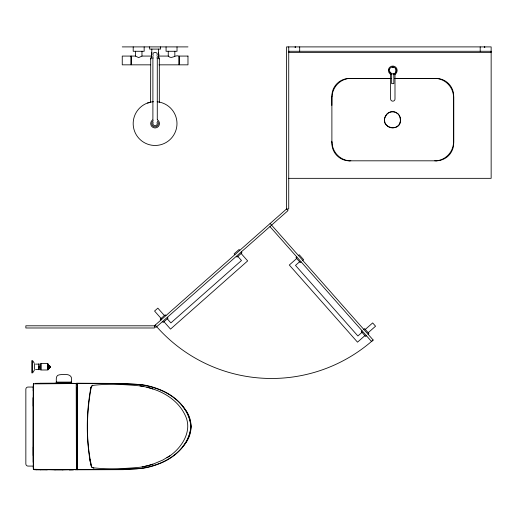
<?xml version="1.0" encoding="UTF-8"?>
<svg xmlns="http://www.w3.org/2000/svg" width="517" height="517" viewBox="0 0 517 517"><rect width="100%" height="100%" fill="white"/><g stroke="black" fill="none" stroke-linecap="round" stroke-linejoin="round"><path stroke-width="0.78" d="M33.301 468.518L33.237 386.748M33.204 406.136L33.211 397.534L33.191 462.282M38.975 369.791L38.975 363.561M38.975 368.156L38.975 367.82M38.975 367.477L38.975 367.122M38.975 366.766L38.975 366.404M38.969 365.06L38.975 364.498M40.74 363.567L40.74 369.985M41.089 363.561L47.926 363.535L47.926 369.991L41.089 369.991L41.089 363.535M47.958 369.138L47.958 367.548L47.991 368.434M47.874 366.766L47.958 365.648M47.874 363.929L47.919 369.442M47.919 368.705L47.958 367.975L47.958 368.77M47.958 366.191L47.991 365.273L47.958 366.249M47.958 365.777L47.958 365.235M48.404 367.962L48.404 368.951L48.404 368.356M48.404 367.27L48.404 367.341M48.398 365.435L48.404 364.672M48.404 365.112L48.404 364.575M76.775 399.066L76.775 397.457M76.775 465.817L76.775 387.311M159.333 102.34L159.333 59.326L158.635 56.715L158.376 49.089M299.686 51.28L299.686 46.898M331.83 105.429L331.875 96.718M480.196 51.28L480.196 46.898M49.419 365.739L49.942 366.896L49.173 367.923L49.955 366.631L49.134 365.609L49.949 366.896L49.173 367.917L49.949 366.896L49.186 365.616L49.638 365.92M76.781 462.372L76.794 455.684M47.874 368.401L47.919 367.374M47.874 366.443L48.029 365.092M49.425 367.781L49.748 366.133L49.781 367.393L48.947 367.994C51.164 367.639 48.559 363.432 49.897 367.154C48.456 369.183 51.125 365.971 49.147 365.609L49.891 366.379M47.958 367.031L48.029 366.837M47.958 365.732L47.958 366.766L47.991 366.088M49.6 367.606L49.173 367.917L49.871 366.896L49.05 365.609L49.858 366.896L48.895 367.994L49.929 366.896C48.882 364.188 50.162 367.93 49.309 367.787C50.75 366.947 48.385 364.375 49.903 366.631L49.794 366.133M33.224 390.865L33.301 384.603M47.829 365.7L47.829 366.198M33.346 387.427L33.211 455.593M49.205 366.133L49.186 367.606L49.083 365.92L49.716 366.896L49.089 367.923M32.623 372.518L32.623 372.86L32.623 360.672M38.969 367.122L38.969 367.82M38.969 365.706L38.969 366.404M38.969 368.466L38.969 369.028M400.119 122.413L400.352 121.489M453.7 142.543L453.7 96.718M49.606 366.631C49.393 367.225 49.794 365.429 49.438 367.606L49.257 367.787M49.891 366.896L49.819 366.372L49.729 367.393L49.781 366.631L48.992 365.609L49.781 366.631L49.063 367.917L49.464 366.631L49.186 367.781L49.367 367.4M49.664 366.896L49.729 366.896C49.367 369.474 49.845 363.884 49.703 367.154L49.225 365.739M76.516 469.455L77.052 469.617L77.169 466.625L77.233 415.952L77.169 386.503L77.052 383.504L76.516 383.672M158.28 52.553A3.69 3.69 0 0 1 158.777 54.395L158.771 56.075L168.258 56.075C171.547 59.817 175.153 54.472 178.992 56.075L178.992 64.838L158.939 64.838M49.141 367.154L49.07 366.133L49.27 367.393L49.509 366.631L49.225 365.92L49.406 367.613M89.674 394.691C86.468 415.797 86.468 437.33 89.674 458.437M47.874 367.71L47.9 368.207M147.487 103.045L150.609 102.327L150.706 59.009A8.072 8.072 0 0 0 151.391 54.395L151.52 53.438A3.69 3.69 0 0 1 151.888 52.553M89.609 394.633L90.772 388.267L91.632 386.496M91.121 387.756C86.41 413.69 85.854 440.859 91.632 466.631M90.307 390.703L90.701 388.926M49.063 367.613L49.231 366.379L49.283 366.896M49.722 367.154L49.49 367.606M49.813 366.896L49.729 366.372L49.341 367.781M49.27 367.393L49.361 366.896M156.981 55.493C158.99 51.396 151.177 51.396 153.187 55.493M150.706 59.009L151.391 56.754L151.391 54.395M77.369 469.779L77.369 383.343M49.522 367.154L49.096 367.787M49.322 367.606L49.432 367.4M34.387 370.178L32.823 372.602M76.283 383.446L76.729 383.22M33.721 469.552L33.275 469.404L33.805 469.358M33.805 383.763L33.418 383.763L33.805 383.472M91.27 387.026L91.819 386.419M49.186 367.781L49.542 367.393M141.968 51.28L141.968 56.075L138.685 57.607L135.396 56.075L135.396 51.28M76.645 383.601L76.678 384.506M296.79 256.949L295.97 257.673L300.325 262.597L301.146 261.867M298.432 255.495L299.253 254.771L303.608 259.696L302.788 260.419M296.7 258.494L289.313 265.021L357.506 342.164L364.892 335.63M299.601 261.776L295.498 265.402L357.887 335.979L361.99 332.347M362.087 330.802L361.267 331.526L365.616 336.451L366.437 335.727M363.729 329.355L364.55 328.625L368.899 333.549L368.078 334.279M365.273 329.445L372.66 322.918L375.562 326.201L368.175 332.728M270.139 223.493L373.158 340.018L371.516 341.472L269.952 226.582M75.469 469.843L76.749 469.61L62.809 469.947M92.866 467.73C108.37 469.604 124.319 468.712 139.874 467.258A76.93 76.826 -88.4 0 0 153.723 463.872L162.681 460.104L169.899 455.787M166.959 457.758C180.872 449.435 193.313 431.495 185.138 415.203C179.121 402.362 166.926 393.624 153.723 389.249A76.93 76.826 88.4 0 0 139.874 385.863C124.319 384.409 108.37 383.517 92.866 385.391M393.599 74.732L395.641 73.75M393.838 73.724L392.526 73.912L390.82 73.311A3.496 3.496 0 0 1 390.089 68.212A3.496 3.496 0 0 1 395.227 67.927A3.496 3.496 0 0 1 395.066 73.078L393.838 73.724L393.838 83.651L391.647 83.651L391.647 73.724M35.214 383.356L40.656 383.278M349.55 78.513L391.175 78.468L349.414 78.448A17.526 17.526 0 0 0 331.888 95.968L331.888 143.287A17.526 17.526 0 0 0 349.414 160.813L436.167 160.813A17.526 17.526 0 0 0 453.687 143.287L453.687 95.968A17.526 17.526 0 0 0 436.167 78.448L394.393 78.448L436.025 78.513M434.745 160.787L436.025 160.748M69.349 469.934L73.362 469.901M40.636 383.246L55.002 383.168M55.002 383.194L69.368 383.162M122.251 46.898L187.975 46.898M135.396 56.075L131.234 56.075L131.234 64.838L150.537 64.838M141.968 56.075L151.623 56.075L151.849 49.089M151.849 57.923L153.549 57.923M156.677 57.923L158.376 57.923M288.732 178.339L491.15 178.339L491.15 46.898L286.554 46.898L286.554 208.978L288.001 210.619L155.856 327.448L154.409 325.807L25.85 325.8L25.85 327.985L154.409 327.985L154.409 325.807L286.554 208.978L288.732 208.978L288.732 46.898M35.55 364.123L38.697 364.123M35.55 369.403L39.273 369.403M55.985 382.102L71.611 382.102M55.985 382.987L71.611 382.987M33.644 387.046L28.041 387.046A2.191 2.191 0 0 0 25.85 389.236L25.85 463.891A2.191 2.191 0 0 0 28.041 466.082L33.644 466.082M77.052 469.617L113.708 469.52L136.811 468.757A76.529 76.529 0 0 0 155.766 464.789C172.814 459.251 189.442 445.492 190.831 426.564C189.442 407.629 172.814 393.87 155.766 388.332A76.522 76.522 0 0 0 136.811 384.364L113.708 383.601L77.052 383.504M76.846 383.22L123.149 383.465L141.878 384.661A76.212 76.212 0 0 1 160.289 389.799C175.631 395.919 189.842 409.302 191.038 426.564C189.836 443.819 175.631 457.209 160.289 463.322A76.212 76.212 0 0 1 141.878 468.46L123.149 469.662L76.322 469.779M55.002 469.959L62.822 469.972M47.176 469.643L76.419 469.384L76.212 383.543L33.592 383.873L33.592 469.249L55.002 469.927M40.636 469.882L47.196 469.895M69.349 383.187L76.484 383.472M36.617 469.824L40.656 469.85M399.447 115.743L398.032 113.889L395.725 112.318A7.794 7.794 0 0 0 387.808 113.255C374.049 128.591 406.536 135.073 399.344 115.556M349.55 160.748L350.836 160.787M34.51 469.746L36.642 469.791M93.92 468.253L92.039 467.413L90.973 465.533M391.75 73.388L391.02 73.02A3.134 3.134 0 0 1 389.96 71.785M390.316 74.047L391.337 74.564A4.382 4.382 0 0 1 389.172 67.96A4.382 4.382 0 0 1 396.112 67.572A4.382 4.382 0 0 1 394.684 74.377M49.716 366.631L49.102 365.739L49.761 366.631M48.96 365.739L49.58 366.896L49.031 365.739L49.354 366.133M91.483 466.793L92.039 467.413M49.141 365.745L49.651 366.379L49.399 365.92M239.778 250.331L239.054 249.511L234.13 253.866L234.854 254.687M241.226 251.973L241.956 252.794L237.032 257.149L236.301 256.329M241.135 253.517L247.662 260.904L170.52 329.103L163.992 321.716M237.852 256.426L241.478 260.523L170.901 322.918L167.275 318.815M165.918 315.628L165.194 314.808L160.27 319.157L160.994 319.978M167.372 317.27L168.096 318.091L163.172 322.44L162.448 321.619M164.374 315.532L157.847 308.145L154.564 311.047L161.091 318.433M155.249 325.057L156.703 326.699A153.349 153.349 0 0 0 373.158 340.018M32.823 360.924L34.387 363.354M91.27 466.095L89.609 458.495M90.307 462.424L90.701 464.195M89.784 459.096L90.204 461.765M331.836 141.219L331.875 142.543M33.262 466.347L33.327 468.492M47.829 368.104L47.829 367.677M33.346 465.694L33.262 447.005M47.874 368.001L48.1 367.361M76.794 397.444L76.8 447.056M76.775 454.055L76.775 455.671M484.797 46.898L484.797 47.409M484.345 46.898L484.345 47.486M394.994 73.64L394.994 98.96A2.197 2.197 0 0 1 393.896 100.86A2.242 2.242 0 0 1 391.699 100.86A2.197 2.197 0 0 1 390.6 98.96L390.6 74.177M295.537 46.898L295.537 47.486M295.084 46.898L295.084 47.409M177.021 46.898L177.021 51.28L166.067 51.28L166.067 46.898M174.83 51.28L174.83 56.075M168.258 51.28L168.258 56.075M160.587 46.898L160.587 49.089L149.639 49.089L149.639 46.898M157.278 56.321L157.278 56.967M157.278 58.453L157.278 119.511M152.896 56.321L152.896 56.967M152.896 58.453L152.896 119.511M144.159 46.898L144.159 51.28L133.205 51.28L133.205 46.898M71.191 382.102C73.711 373.41 65.42 374.011 59.319 374.838C55.668 374.967 56.211 379.665 56.405 382.102M34.406 364.104L34.406 369.422M31.796 360.608L31.796 372.925M453.545 142.537A19.252 19.245 0 0 1 436.038 160.903M436.038 78.358A19.252 19.245 0 0 1 453.545 96.724M332.03 96.724A19.252 19.245 0 0 1 349.537 78.358M349.537 160.903A19.252 19.245 0 0 1 332.03 142.537M396.074 72.671A3.981 3.981 0 0 1 395.382 73.446M388.823 70.125A3.981 3.981 0 0 1 389.03 69.11M395.873 69.847A3.134 3.134 0 0 1 395.751 71.469M392.209 67.346A3.134 3.134 0 0 1 393.825 67.469M395.169 68.386A3.134 3.134 0 0 1 395.615 69.071M157.162 101.765A21.908 21.908 0 0 1 173.596 135.28A21.908 21.908 0 0 1 136.268 134.788A21.908 21.908 0 0 1 153.581 101.713M156.981 122.477A2.191 2.191 0 0 1 155.087 125.76A2.191 2.191 0 0 1 153.187 122.477M157.278 119.776A4.382 4.382 0 0 1 158.441 126.387A4.382 4.382 0 0 1 151.727 126.387A4.382 4.382 0 0 1 152.896 119.776M157.407 121.249A3.283 3.283 0 0 1 157.194 126.09A3.283 3.283 0 0 1 152.392 125.457A3.283 3.283 0 0 1 153.439 120.726M159.171 58.97A7.833 7.833 0 0 1 158.777 54.395M152.967 464.13A76.749 76.749 0 0 1 149.129 465.306M148.36 465.513A76.749 76.749 0 0 1 144.495 466.431M143.726 466.586A76.749 76.749 0 0 1 142.188 466.883M139.874 385.863A76.749 76.749 0 0 1 142.963 386.386M146.822 387.22A76.749 76.749 0 0 1 152.967 388.991M182.682 406.53A54.783 54.783 0 0 1 184.168 408.172A28.047 28.047 0 0 1 184.168 444.95A54.783 54.783 0 0 1 182.682 446.591M48.404 365.874L48.404 366.236L48.404 365.874M288.732 51.28L288.732 52.379L491.15 52.379L491.15 51.28L288.732 51.28M91.483 386.328L90.973 387.595L91.483 386.328L92.717 385.23L91.483 386.328M131.014 56.075L122.251 56.075L122.251 64.838L131.014 64.838L131.014 56.075M187.975 56.075L179.212 56.075L179.212 64.838L187.975 64.838L187.975 56.075M49.205 365.616L49.606 365.92L49.193 365.609M49.697 366.133L49.322 365.739L49.697 366.133M49.412 366.372L49.412 366.372M49.257 366.372L49.257 366.372M388.08 126.594A8.091 8.091 0 0 0 400.63 120.351A8.091 8.091 0 0 0 388.946 112.603A8.091 8.091 0 0 0 388.08 126.594"/></g></svg>
